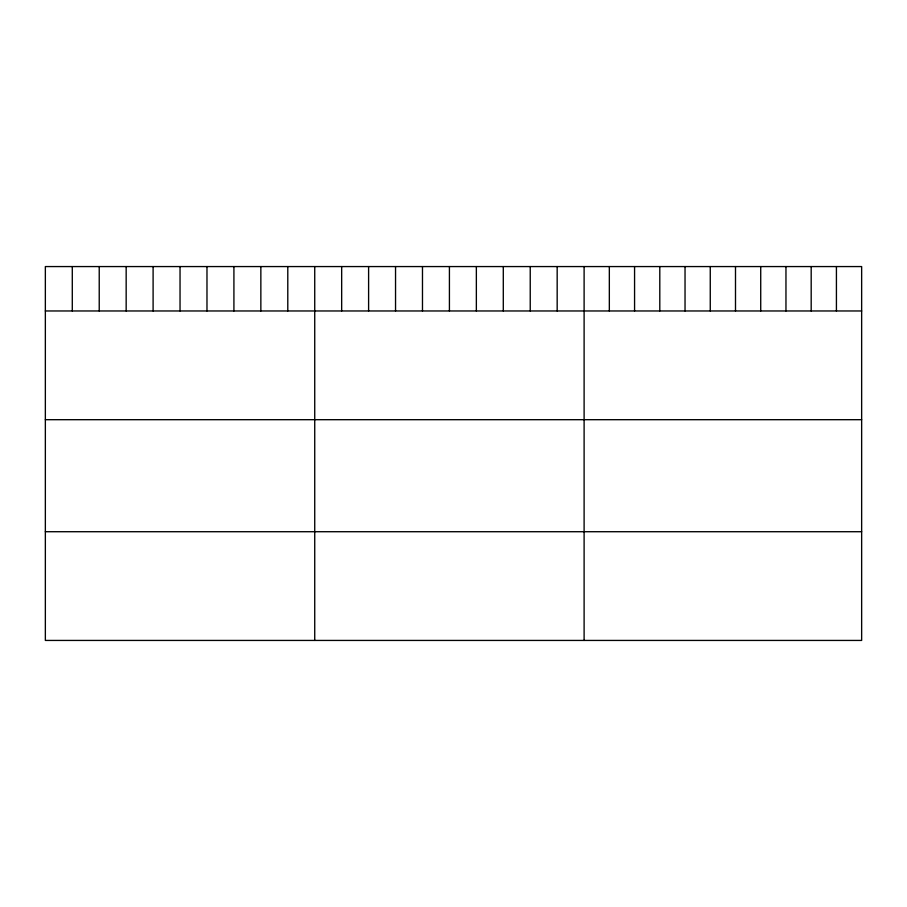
<?xml version="1.0" encoding="UTF-8"?>
<svg xmlns="http://www.w3.org/2000/svg" width="907" height="907" viewBox="0 0 907 907"><rect width="100%" height="100%" fill="white"/><g stroke="black" fill="none" stroke-linecap="round" stroke-linejoin="round"><path stroke-width="1.36" d="M861.65 310.965L861.65 640.433L45.35 640.433L45.35 266.567L861.65 266.567L861.65 310.965L45.35 310.965M45.35 419.692L861.65 419.692M45.35 531.717L861.65 531.717M836.424 266.567L836.424 310.965M811.187 266.567L811.187 310.965M785.961 266.567L785.961 310.965M760.724 266.567L760.724 310.965M735.498 266.567L735.498 310.965M710.26 266.567L710.26 310.965M685.034 266.567L685.034 310.965M659.797 266.567L659.797 310.965M634.571 266.567L634.571 310.965M609.334 266.567L609.334 310.965M584.108 266.567L584.108 640.433M557.17 266.567L557.17 310.965M530.232 266.567L530.232 310.965M503.294 266.567L503.294 310.965M476.356 266.567L476.356 310.965M449.418 266.567L449.418 310.965M422.481 266.567L422.481 310.965M395.543 266.567L395.543 310.965M368.605 266.567L368.605 310.965M341.667 266.567L341.667 310.965M314.729 266.567L314.729 640.433M287.791 266.567L287.791 310.965M260.853 266.567L260.853 310.965M233.915 266.567L233.915 310.965M206.977 266.567L206.977 310.965M180.04 266.567L180.04 310.965M153.102 266.567L153.102 310.965M126.164 266.567L126.164 310.965M99.226 266.567L99.226 310.965M72.288 266.567L72.288 310.965"/></g></svg>
